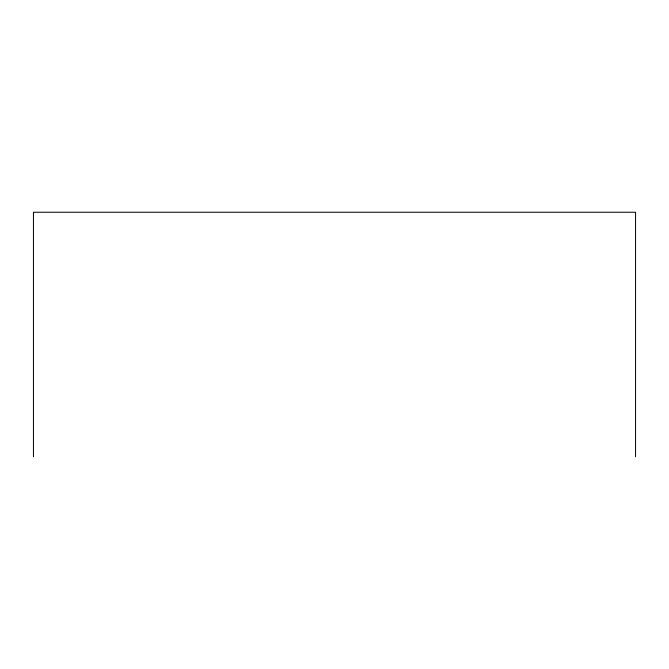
<?xml version="1.0" encoding="UTF-8"?>
<svg xmlns="http://www.w3.org/2000/svg" width="669" height="669" viewBox="0 0 669 669"><rect width="100%" height="100%" fill="white"/><g stroke="black" fill="none" stroke-linecap="round" stroke-linejoin="round"><path stroke-width="1" d="M635.55 456.751L635.55 212.249L33.45 212.249L33.45 456.751"/></g></svg>
